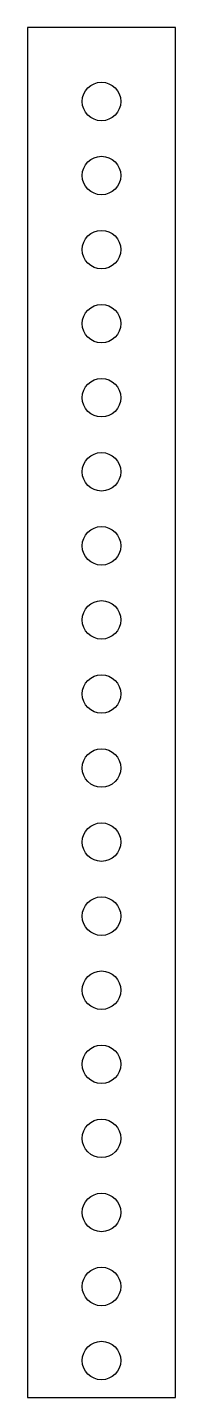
# Model space of a CAD drawing. Header units: millimetres. Extents: x -10 to 10, y -93 to 92.
import ezdxf

# ---------------------------------------------------------------- set-up
doc = ezdxf.new("R2010")
doc.units = ezdxf.units.MM

msp = doc.modelspace()

# ---------------------------------------------------------------- linework, layer by layer
msp.add_lwpolyline([(10, 92.5), (-10, 92.5), (-10, -92.5), (10, -92.5)], close=True)
for centre in [(0, 82.5), (0, 72.5), (0, 62.5), (0, 52.5), (0, 42.5), (0, 32.5), (0, 22.5), (0, 12.5), (0, 2.5), (0, -7.5), (0, -17.5), (0, -27.5), (0, -37.5), (0, -47.5), (0, -57.5), (0, -67.5), (0, -77.5), (0, -87.5)]:
    msp.add_circle(centre, 2.6)

doc.saveas('drawing.dxf')
